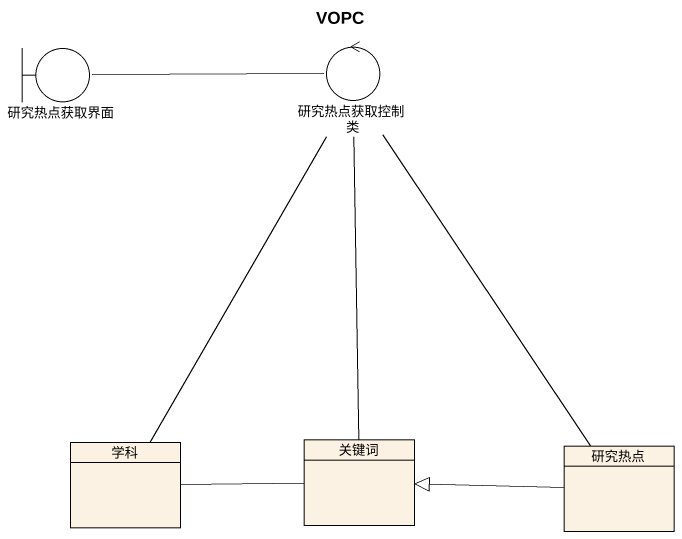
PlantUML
@startuml
title VOPC
allowmixing
hide circle
hide empty members
boundary 研究热点获取界面
control 研究热点获取控制类
class 学科
class 关键词
class 研究热点
研究热点获取界面 -right- 研究热点获取控制类
研究热点获取控制类 -- 学科
研究热点获取控制类 -- 关键词
研究热点获取控制类 -- 研究热点
关键词 -left- 学科
研究热点 -left-|> 关键词
@enduml
